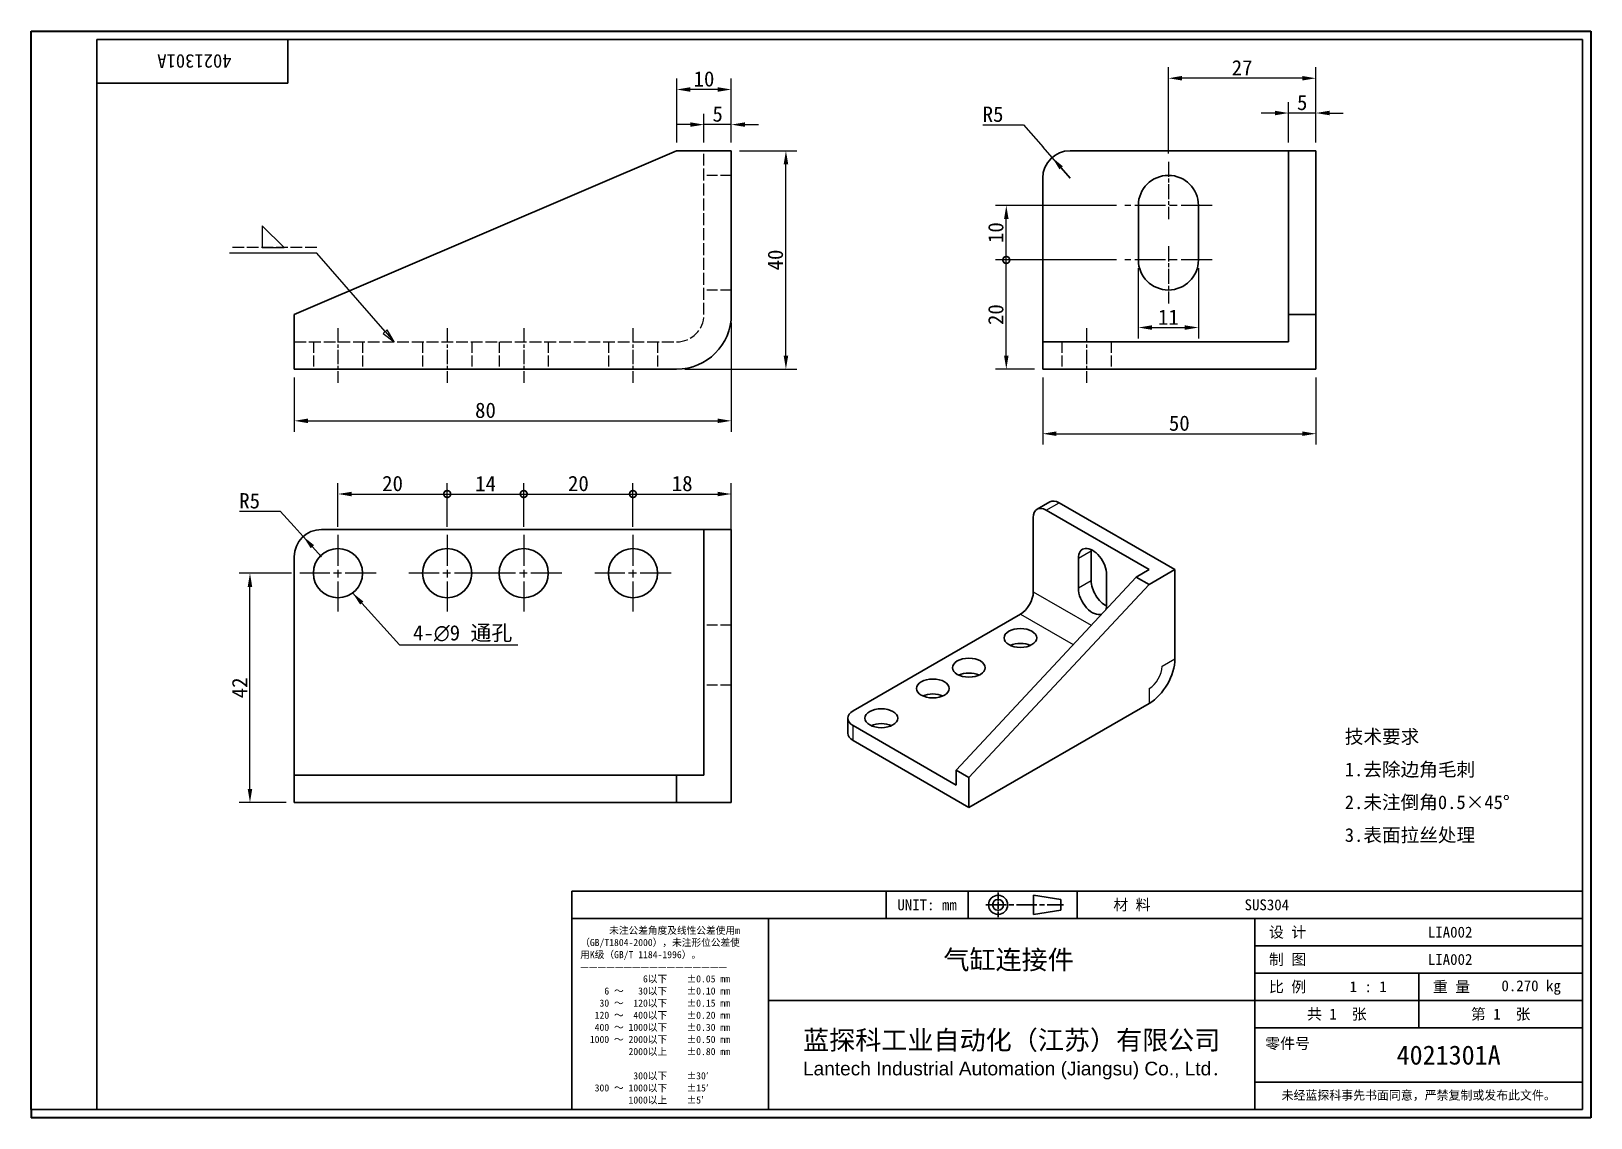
# Model space of a CAD drawing. Header units: millimetres. Extents: x 6 to 292, y 5 to 205.
import ezdxf
from ezdxf.enums import TextEntityAlignment as Align

# ---------------------------------------------------------------- set-up
doc = ezdxf.new("R2010")
doc.units = ezdxf.units.MM
doc.linetypes.add('CHAIN', pattern=[0.3543, 0.2362, -0.0295, 0.0591, -0.0295])
doc.linetypes.add('DASHED', pattern=[0.2067, 0.1654, -0.0413])
for name, color, linetype, lineweight in [('1', 7, 'Continuous', 18), ('可见 (ISO)', 7, 'Continuous', 25), ('可见窄的 (ISO)', 7, 'Continuous', 18), ('图框 (ISO)', 7, 'Continuous', 35), ('标题 (ISO)', 7, 'Continuous', 25)]:
    doc.layers.add(name, color=color, linetype=linetype, lineweight=lineweight)
for name, color, linetype, lineweight, true_color in [('中心标记 (ISO)', 1, 'CHAIN', 18, 0xff0000), ('中心线 (ISO)', 1, 'CHAIN', 18, 0xff0000), ('尺寸 (ISO)', 7, 'Continuous', 18, 0x008000), ('符号 (ISO)', 7, 'Continuous', 18, 0x008000), ('隐藏 (ISO)', 5, 'DASHED', 18, 0x0000ff)]:
    doc.layers.add(name, color=color, linetype=linetype, lineweight=lineweight, true_color=true_color)
doc.styles.add('文本样式164', font='SimSun.ttf')
doc.styles.add('文本样式165', font='SimSun.ttf')
doc.styles.add('文本样式74', font='SimSun.ttf')
doc.styles.add('最新国标', font='simfang.ttf')
doc.styles.add('注释文本 (ISO)', font='simfang.ttf')
doc.dimstyles.new('默认 (GB)', dxfattribs={"dimtxt": 2.8, "dimasz": 2.5, "dimexe": 2, "dimexo": 1.5, "dimgap": 0.5, "dimtad": 1, "dimtoh": 1, "dimdsep": 46, "dimtxsty": '最新国标', "dimcen": 0.09, "dimdle": 10, "dimclrd": 256, "dimclre": 256, "dimclrt": 256, "dimaunit": 1, "dimadec": 3, "dimazin": 2, "dimtfac": 0.535714, "dimtdec": 3, "dimtmove": 0, "dimatfit": 3, "dimfxl": 0, "dimtolj": 1, "dimlwd": -1, "dimlwe": -1, "dimarcsym": 0})
doc.dimstyles.new('默认 (GB)$7', dxfattribs={"dimtxt": 2.8, "dimasz": 2.5, "dimexe": 2, "dimexo": 1.5, "dimgap": 0.5, "dimtad": 1, "dimtoh": 1, "dimdsep": 46, "dimtxsty": '最新国标', "dimcen": 0.09, "dimdle": 10, "dimclrd": 256, "dimclre": 256, "dimclrt": 256, "dimaunit": 1, "dimadec": 3, "dimazin": 2, "dimtfac": 0.535714, "dimtdec": 3, "dimtmove": 0, "dimatfit": 3, "dimfxl": 0, "dimtolj": 1, "dimlwd": -1, "dimlwe": -1, "dimarcsym": 0})

# ---------------------------------------------------------------- blocks, each defined once
blk = doc.blocks.new('图框 最新国标')
at = {"layer": '图框 (ISO)'}
for p, q in [((6, 7), (6, 204.5)), ((6, 204.5), (291.5, 204.5)), ((291.5, 204.5), (291.5, 5.5)), ((6, 7), (6, 5.5)), ((6, 7), (6, 5.5)), ((291.5, 5.5), (6, 5.5))]:
    blk.add_line(p, q, dxfattribs=at)
at = {"layer": '图框 (ISO)', "color": 7, "linetype": 'Continuous', "lineweight": 25}
for p, q in [((18, 203), (290, 203)), ((18, 7), (18, 203)), ((18, 203), (290, 203)), ((53, 203), (53, 195)), ((290, 203), (290, 7)), ((290, 203), (290, 7)), ((53, 195), (18, 195)), ((290, 7), (6, 7)), ((290, 7), (18, 7))]:
    blk.add_line(p, q, dxfattribs=at)
at = {"layer": '图框 (ISO)', "style": '文本样式74'}
blk.add_attdef('零件代号_001', (42.68, 200.25), '', height=2.5, rotation=180, dxfattribs=at)
blk = doc.blocks.new('标题栏 最新国标')
at = {"layer": '标题 (ISO)'}
for p, q in [((381.98, -183.84), (196.98, -183.84)), ((196.98, -183.84), (196.98, -223.84)), ((254.48, -183.84), (254.48, -188.84)), ((269.48, -183.84), (269.48, -188.84)), ((281.48, -188.09), (281.48, -184.59)), ((281.48, -184.59), (286.48, -185.34)), ((286.48, -185.34), (286.48, -187.34)), ((289.48, -183.84), (289.48, -188.84)), ((381.98, -223.84), (381.98, -183.84)), ((383.48, -183.84), (383.48, -225.34)), ((286.48, -187.34), (281.48, -188.09)), ((196.98, -188.84), (381.98, -188.84)), ((232.98, -188.84), (232.98, -223.84)), ((321.98, -188.84), (321.98, -223.84)), ((321.98, -193.84), (381.98, -193.84)), ((321.98, -198.84), (381.98, -198.84)), ((351.98, -198.84), (351.98, -208.84)), ((321.98, -203.84), (232.98, -203.84)), ((321.98, -203.84), (381.98, -203.84)), ((321.98, -208.84), (381.98, -208.84)), ((321.98, -218.84), (381.98, -218.84)), ((196.98, -223.84), (381.98, -223.84)), ((383.48, -225.34), (196.98, -225.34))]:
    blk.add_line(p, q, dxfattribs=at)
at = {"layer": '标题 (ISO)', "linetype": 'CHAIN', "ltscale": 5.000333}
blk.add_line((274.98, -184.09), (274.98, -188.59), dxfattribs=at)
at = {"layer": '标题 (ISO)', "linetype": 'CHAIN', "ltscale": 15.834605}
blk.add_line((272.73, -186.34), (286.98, -186.34), dxfattribs=at)
at = {"layer": '标题 (ISO)'}
for radius in [1.75, 1]:
    blk.add_circle((274.98, -186.34), radius, dxfattribs=at)
at = {"layer": '1', "style": '文本样式164'}
for s, p in [('UNIT: mm', (261.98, -186.34)), ('材 料', (299.48, -186.34)), ('设 计', (327.98, -191.34)), ('制 图', (327.98, -196.34)), ('比 例', (327.98, -201.34)), ('重 量', (357.98, -201.34)), ('共 1  张', (336.98, -206.34)), ('第 1  张', (366.98, -206.34))]:
    blk.add_text(s, height=2, dxfattribs=at).set_placement(p, align=Align.MIDDLE_CENTER)
at = {"layer": '标题 (ISO)', "style": '注释文本 (ISO)'}
for s, insert, char_height, attachment_point, line_spacing_factor in [('\\fSimSun|b0|i0;{\\H1.3000;      未注公差角度及线性公差使用m\\P}\\fSimSun|b0|i0;{\\H1.3000;（GB/T1804-2000），未注形位公差使\\P}\\fSimSun|b0|i0;{\\H1.3000;用K级（GB/T 1184-1996）。\\P}\\fSimSun|b0|i0;{\\H1.3000;—————————————————\\P}\\fSimSun|b0|i0;{\\H1.3000;             6以下    ±0.05 mm\\P}\\fSimSun|b0|i0;{\\H1.3000;     6 ～   30以下    ±0.10 mm\\P}\\fSimSun|b0|i0;{\\H1.3000;    30 ～  120以下    ±0.15 mm\\P}\\fSimSun|b0|i0;{\\H1.3000;   120 ～  400以下    ±0.20 mm\\P}\\fSimSun|b0|i0;{\\H1.3000;   400 ～ 1000以下    ±0.30 mm\\P}\\fSimSun|b0|i0;{\\H1.3000;  1000 ～ 2000以下    ±0.50 mm\\P}\\fSimSun|b0|i0;{\\H1.3000;          2000以上    ±0.80 mm\\P}\\fSimSun|b0|i0;{\\H1.3000;\\P}\\fSimSun|b0|i0;{\\H1.3000;           300以下    ±30′\\P}\\fSimSun|b0|i0;{\\H1.3000;   300 ～ 1000以下    ±15′\\P}\\fSimSun|b0|i0;{\\H1.3000;          1000以上    ±5′}', (198.48, -206.63), 1.3, 4, 1.023913), ('{\\fMicrosoft YaHei|b0|i0|c134|p34;\\H1.75x;蓝探科工业自动化（江苏）有限公司\\P\\fArial|b0|i0|c0|p34;\\H0.71429x;Lantech Industrial Automation (Jiangsu) Co., Ltd\\fFangSong|b0|i0|c134|p49;.\\H1.15195x; }', (277.48, -213.84), 2, 5, 0.978695)]:
    blk.add_mtext(s, dxfattribs=dict(at, insert=insert, char_height=char_height, attachment_point=attachment_point, line_spacing_factor=line_spacing_factor))
at = {"layer": '标题 (ISO)', "attachment_point": 5, "style": '注释文本 (ISO)'}
for s, insert, char_height in [('\\fFangSong|b0|i0;零件号', (327.98, -211.84), 2), ('\\fSimSun|b0|i0;{\\H1.6000;未经蓝探科事先书面同意，严禁复制或发布此文件。}', (351.98, -221.34), 1.6)]:
    blk.add_mtext(s, dxfattribs=dict(at, insert=insert, char_height=char_height))
at = {"layer": '标题 (ISO)'}
for tag, p, height, style in [('材料_001', (320.09, -187.33), 2, '注释文本 (ISO)'), ('设计人_001', (353.65, -192.33), 2, '注释文本 (ISO)'), ('库存编号_001', (264.97, -198.15), 3.5, '文本样式165'), ('设计人_001', (353.65, -197.33), 2, '注释文本 (ISO)'), ('视图比例_001', (339.32, -202.33), 2, '注释文本 (ISO)'), ('质量\\P3;_001', (367.12, -202.16), 2, '注释文本 (ISO)'), ('零件代号_001', (347.93, -215.59), 3.5, '文本样式165')]:
    blk.add_attdef(tag, p, '', height=height, dxfattribs=dict(at, style=style))
blk = doc.blocks.new('*D5')
at = {"layer": 'Defpoints', "color": 0, "transparency": 16777216}
for p in [(134.16, 152.6), (54.16, 142.6), (134.16, 133.14)]:
    blk.add_point(p, dxfattribs=at)
at = {"layer": '尺寸 (ISO)', "color": 116, "true_color": 0x00803f, "transparency": 16777216}
for p, q in [((134.16, 151.1), (134.16, 131.14)), ((54.16, 141.1), (54.16, 131.14)), ((56.66, 133.14), (131.66, 133.14))]:
    blk.add_line(p, q, dxfattribs=at)
for points in [[(56.66, 133.56), (56.66, 132.73), (54.16, 133.14)], [(131.66, 133.56), (131.66, 132.73), (134.16, 133.14)]]:
    blk.add_solid(points, dxfattribs=at)
at = {"layer": '尺寸 (ISO)', "transparency": 16777216, "insert": (89.16, 135.06), "char_height": 2.8, "attachment_point": 5, "style": '最新国标'}
blk.add_mtext('\\A1;80', dxfattribs=at)
blk = doc.blocks.new('*D6')
at = {"layer": 'Defpoints', "color": 0, "transparency": 16777216}
for p in [(134.16, 182.6), (144.16, 182.6), (124.16, 142.6)]:
    blk.add_point(p, dxfattribs=at)
at = {"layer": '尺寸 (ISO)', "color": 116, "true_color": 0x00803f, "transparency": 16777216}
for p, q in [((135.66, 182.6), (146.16, 182.6)), ((144.16, 145.1), (144.16, 180.1)), ((125.66, 142.6), (146.16, 142.6))]:
    blk.add_line(p, q, dxfattribs=at)
for points in [[(143.74, 180.1), (144.58, 180.1), (144.16, 182.6)], [(143.74, 145.1), (144.58, 145.1), (144.16, 142.6)]]:
    blk.add_solid(points, dxfattribs=at)
at = {"layer": '尺寸 (ISO)', "transparency": 16777216, "insert": (142.24, 162.6), "char_height": 2.8, "attachment_point": 5, "rotation": 90, "style": '最新国标'}
blk.add_mtext('\\A1;40', dxfattribs=at)
blk = doc.blocks.new('*D7')
at = {"layer": 'Defpoints', "color": 0, "transparency": 16777216}
for p in [(129.16, 187.39), (129.16, 182.6), (134.16, 182.6)]:
    blk.add_point(p, dxfattribs=at)
at = {"layer": '尺寸 (ISO)', "color": 116, "true_color": 0x00803f, "transparency": 16777216}
for p, q in [((129.16, 184.1), (129.16, 189.39)), ((134.16, 184.1), (134.16, 189.39)), ((126.66, 187.39), (124.16, 187.39)), ((134.16, 187.39), (129.16, 187.39)), ((136.66, 187.39), (139.16, 187.39))]:
    blk.add_line(p, q, dxfattribs=at)
for points in [[(126.66, 187.81), (126.66, 186.98), (129.16, 187.39)], [(136.66, 187.81), (136.66, 186.98), (134.16, 187.39)]]:
    blk.add_solid(points, dxfattribs=at)
at = {"layer": '尺寸 (ISO)', "transparency": 16777216, "insert": (131.66, 189.31), "char_height": 2.8, "attachment_point": 5, "style": '最新国标'}
blk.add_mtext('\\A1;5', dxfattribs=at)
blk = doc.blocks.new('*D8')
at = {"layer": 'Defpoints', "color": 0, "transparency": 16777216}
for p in [(124.16, 193.82), (124.16, 182.6), (134.16, 182.6)]:
    blk.add_point(p, dxfattribs=at)
at = {"layer": '尺寸 (ISO)', "color": 116, "true_color": 0x00803f, "transparency": 16777216}
for p, q in [((124.16, 184.1), (124.16, 195.82)), ((134.16, 184.1), (134.16, 195.82)), ((131.66, 193.82), (126.66, 193.82))]:
    blk.add_line(p, q, dxfattribs=at)
for points in [[(126.66, 194.24), (126.66, 193.4), (124.16, 193.82)], [(131.66, 194.24), (131.66, 193.4), (134.16, 193.82)]]:
    blk.add_solid(points, dxfattribs=at)
at = {"layer": '尺寸 (ISO)', "transparency": 16777216, "insert": (129.16, 195.74), "char_height": 2.8, "attachment_point": 5, "style": '最新国标'}
blk.add_mtext('\\A1;10', dxfattribs=at)
blk = doc.blocks.new('*D9')
at = {"layer": 'Defpoints', "color": 0, "transparency": 16777216}
for p in [(236.17, 189.51), (236.17, 182.6), (241.17, 182.6)]:
    blk.add_point(p, dxfattribs=at)
at = {"layer": '尺寸 (ISO)', "color": 116, "true_color": 0x00803f, "transparency": 16777216}
for p, q in [((236.17, 184.1), (236.17, 191.51)), ((241.17, 184.1), (241.17, 191.51)), ((233.67, 189.51), (231.17, 189.51)), ((241.17, 189.51), (236.17, 189.51)), ((243.67, 189.51), (246.17, 189.51))]:
    blk.add_line(p, q, dxfattribs=at)
for points in [[(233.67, 189.93), (233.67, 189.1), (236.17, 189.51)], [(243.67, 189.93), (243.67, 189.1), (241.17, 189.51)]]:
    blk.add_solid(points, dxfattribs=at)
at = {"layer": '尺寸 (ISO)', "transparency": 16777216, "insert": (238.67, 191.43), "char_height": 2.8, "attachment_point": 5, "style": '最新国标'}
blk.add_mtext('\\A1;5', dxfattribs=at)
blk = doc.blocks.new('*D10')
at = {"layer": 'Defpoints', "color": 0, "transparency": 16777216}
for p in [(214.17, 195.88), (214.17, 180.6), (241.17, 182.6)]:
    blk.add_point(p, dxfattribs=at)
at = {"layer": '尺寸 (ISO)', "color": 116, "true_color": 0x00803f, "transparency": 16777216}
for p, q in [((214.17, 182.1), (214.17, 197.88)), ((241.17, 184.1), (241.17, 197.88)), ((238.67, 195.88), (216.67, 195.88))]:
    blk.add_line(p, q, dxfattribs=at)
for points in [[(216.67, 196.3), (216.67, 195.47), (214.17, 195.88)], [(238.67, 196.3), (238.67, 195.47), (241.17, 195.88)]]:
    blk.add_solid(points, dxfattribs=at)
at = {"layer": '尺寸 (ISO)', "transparency": 16777216, "insert": (227.67, 197.8), "char_height": 2.8, "attachment_point": 5, "style": '最新国标'}
blk.add_mtext('\\A1;27', dxfattribs=at)
blk = doc.blocks.new('_DotSmall')
at = {"color": 0, "linetype": 'ByBlock', "const_width": 0.5}
blk.add_lwpolyline([(-0.0625, 0, 1), (0.0625, 0, 1)], format="xyb", close=True, dxfattribs=at)
blk = doc.blocks.new('*D11')
at = {"layer": 'Defpoints', "color": 0, "transparency": 16777216}
for p in [(184.5, 162.6), (206.17, 162.6), (191.17, 142.6)]:
    blk.add_point(p, dxfattribs=at)
at = {"layer": '尺寸 (ISO)', "color": 116, "true_color": 0x00803f, "transparency": 16777216}
for p, q in [((204.67, 162.6), (182.5, 162.6)), ((184.5, 145.1), (184.5, 162.6)), ((189.67, 142.6), (182.5, 142.6))]:
    blk.add_line(p, q, dxfattribs=at)
blk.add_solid([(184.09, 145.1), (184.92, 145.1), (184.5, 142.6)], dxfattribs=at)
at = {"layer": '尺寸 (ISO)', "color": 116, "true_color": 0x00803f, "transparency": 16777216, "xscale": 2.5, "yscale": 2.5, "zscale": 2.5, "rotation": 90}
blk.add_blockref('_DotSmall', (184.5, 162.6), dxfattribs=at)
at = {"layer": '尺寸 (ISO)', "transparency": 16777216, "insert": (182.59, 152.59), "char_height": 2.8, "attachment_point": 5, "rotation": 90, "style": '最新国标'}
blk.add_mtext('\\A1;20', dxfattribs=at)
blk = doc.blocks.new('*D13')
at = {"layer": 'Defpoints', "color": 0, "transparency": 16777216}
for p in [(184.5, 172.6), (206.17, 172.6), (206.17, 162.6)]:
    blk.add_point(p, dxfattribs=at)
at = {"layer": '尺寸 (ISO)', "color": 116, "true_color": 0x00803f, "transparency": 16777216}
for p, q in [((204.67, 172.6), (182.5, 172.6)), ((184.5, 162.6), (184.5, 170.1)), ((204.67, 162.6), (182.5, 162.6))]:
    blk.add_line(p, q, dxfattribs=at)
blk.add_solid([(184.09, 170.1), (184.92, 170.1), (184.5, 172.6)], dxfattribs=at)
at = {"layer": '尺寸 (ISO)', "color": 116, "true_color": 0x00803f, "transparency": 16777216, "xscale": 2.5, "yscale": 2.5, "zscale": 2.5, "rotation": 270}
blk.add_blockref('_DotSmall', (184.5, 162.6), dxfattribs=at)
at = {"layer": '尺寸 (ISO)', "transparency": 16777216, "insert": (182.59, 167.61), "char_height": 2.8, "attachment_point": 5, "rotation": 90, "style": '最新国标'}
blk.add_mtext('\\A1;10', dxfattribs=at)
blk = doc.blocks.new('*D14')
at = {"layer": 'Defpoints', "color": 0, "transparency": 16777216}
for p in [(208.67, 162.6), (219.67, 162.6), (219.67, 150.23)]:
    blk.add_point(p, dxfattribs=at)
at = {"layer": '尺寸 (ISO)', "color": 116, "true_color": 0x00803f, "transparency": 16777216}
for p, q in [((208.67, 161.1), (208.67, 148.23)), ((219.67, 161.1), (219.67, 148.23)), ((211.17, 150.23), (217.17, 150.23))]:
    blk.add_line(p, q, dxfattribs=at)
for points in [[(211.17, 150.64), (211.17, 149.81), (208.67, 150.23)], [(217.17, 150.64), (217.17, 149.81), (219.67, 150.23)]]:
    blk.add_solid(points, dxfattribs=at)
at = {"layer": '尺寸 (ISO)', "transparency": 16777216, "insert": (214.17, 152.13), "char_height": 2.8, "attachment_point": 5, "style": '最新国标'}
blk.add_mtext('\\A1;11', dxfattribs=at)
blk = doc.blocks.new('*D15')
at = {"layer": 'Defpoints', "color": 0, "transparency": 16777216}
for p in [(192.89, 181.37), (196.17, 177.6)]:
    blk.add_point(p, dxfattribs=at)
at = {"layer": '尺寸 (ISO)', "color": 116, "true_color": 0x00803f, "transparency": 16777216}
for p, q in [((180.22, 187.36), (187.68, 187.36)), ((187.68, 187.36), (191.25, 183.25)), ((192.89, 181.37), (191.25, 183.25)), ((196.17, 177.6), (192.89, 181.37)), ((194.53, 179.48), (196.17, 177.6))]:
    blk.add_line(p, q, dxfattribs=at)
blk.add_solid([(194.85, 179.76), (194.22, 179.21), (192.89, 181.37)], dxfattribs=at)
at = {"layer": '尺寸 (ISO)', "transparency": 16777216, "insert": (182.08, 189.27), "char_height": 2.8, "attachment_point": 5, "style": '最新国标'}
blk.add_mtext('\\A1;R5', dxfattribs=at)
blk = doc.blocks.new('*D16')
at = {"layer": 'Defpoints', "color": 0, "transparency": 16777216}
for p in [(191.17, 142.6), (241.17, 142.6), (241.17, 130.78)]:
    blk.add_point(p, dxfattribs=at)
at = {"layer": '尺寸 (ISO)', "color": 116, "true_color": 0x00803f, "transparency": 16777216}
for p, q in [((191.17, 141.1), (191.17, 128.78)), ((241.17, 141.1), (241.17, 128.78)), ((193.67, 130.78), (238.67, 130.78))]:
    blk.add_line(p, q, dxfattribs=at)
for points in [[(193.67, 131.2), (193.67, 130.37), (191.17, 130.78)], [(238.67, 131.2), (238.67, 130.37), (241.17, 130.78)]]:
    blk.add_solid(points, dxfattribs=at)
at = {"layer": '尺寸 (ISO)', "transparency": 16777216, "insert": (216.17, 132.7), "char_height": 2.8, "attachment_point": 5, "style": '最新国标'}
blk.add_mtext('\\A1;50', dxfattribs=at)
blk = doc.blocks.new('*D17')
at = {"layer": 'Defpoints', "color": 0, "transparency": 16777216}
for p in [(46.05, 105.24), (55.16, 105.24), (54.16, 63.24)]:
    blk.add_point(p, dxfattribs=at)
at = {"layer": '尺寸 (ISO)', "color": 116, "true_color": 0x00803f, "transparency": 16777216}
for p, q in [((53.66, 105.24), (44.05, 105.24)), ((46.05, 65.74), (46.05, 102.74)), ((52.66, 63.24), (44.05, 63.24))]:
    blk.add_line(p, q, dxfattribs=at)
for points in [[(45.63, 102.74), (46.46, 102.74), (46.05, 105.24)], [(45.63, 65.74), (46.46, 65.74), (46.05, 63.24)]]:
    blk.add_solid(points, dxfattribs=at)
at = {"layer": '尺寸 (ISO)', "transparency": 16777216, "insert": (44.15, 84.24), "char_height": 2.8, "attachment_point": 5, "rotation": 90, "style": '最新国标'}
blk.add_mtext('\\A1;42', dxfattribs=at)
blk = doc.blocks.new('*D18')
at = {"layer": 'Defpoints', "color": 0, "transparency": 16777216}
for p in [(82.16, 119.74), (62.16, 112.24), (82.16, 112.24)]:
    blk.add_point(p, dxfattribs=at)
at = {"layer": '尺寸 (ISO)', "color": 116, "true_color": 0x00803f, "transparency": 16777216}
for p, q in [((62.16, 113.74), (62.16, 121.74)), ((82.16, 113.74), (82.16, 121.74)), ((64.66, 119.74), (82.16, 119.74))]:
    blk.add_line(p, q, dxfattribs=at)
blk.add_solid([(64.66, 120.15), (64.66, 119.32), (62.16, 119.74)], dxfattribs=at)
at = {"layer": '尺寸 (ISO)', "color": 116, "true_color": 0x00803f, "transparency": 16777216, "xscale": 2.5, "yscale": 2.5, "zscale": 2.5}
blk.add_blockref('_DotSmall', (82.16, 119.74), dxfattribs=at)
at = {"layer": '尺寸 (ISO)', "transparency": 16777216, "insert": (72.15, 121.65), "char_height": 2.8, "attachment_point": 5, "style": '最新国标'}
blk.add_mtext('\\A1;20', dxfattribs=at)
blk = doc.blocks.new('*D19')
at = {"layer": 'Defpoints', "color": 0, "transparency": 16777216}
for p in [(134.16, 119.74), (116.16, 112.24), (134.16, 108.24)]:
    blk.add_point(p, dxfattribs=at)
at = {"layer": '尺寸 (ISO)', "color": 116, "true_color": 0x00803f, "transparency": 16777216}
for p, q in [((116.16, 113.74), (116.16, 121.74)), ((134.16, 109.74), (134.16, 121.74)), ((116.16, 119.74), (131.66, 119.74))]:
    blk.add_line(p, q, dxfattribs=at)
blk.add_solid([(131.66, 120.15), (131.66, 119.32), (134.16, 119.74)], dxfattribs=at)
at = {"layer": '尺寸 (ISO)', "color": 116, "true_color": 0x00803f, "transparency": 16777216, "xscale": 2.5, "yscale": 2.5, "zscale": 2.5, "rotation": 180}
blk.add_blockref('_DotSmall', (116.16, 119.74), dxfattribs=at)
at = {"layer": '尺寸 (ISO)', "transparency": 16777216, "insert": (125.17, 121.65), "char_height": 2.8, "attachment_point": 5, "style": '最新国标'}
blk.add_mtext('\\A1;18', dxfattribs=at)
blk = doc.blocks.new('*D20')
at = {"layer": 'Defpoints', "color": 0, "transparency": 16777216}
for p in [(116.16, 119.74), (96.16, 112.24), (116.16, 112.24)]:
    blk.add_point(p, dxfattribs=at)
at = {"layer": '尺寸 (ISO)', "color": 116, "true_color": 0x00803f, "transparency": 16777216}
for p, q in [((96.16, 113.74), (96.16, 121.74)), ((116.16, 113.74), (116.16, 121.74)), ((96.16, 119.74), (116.16, 119.74))]:
    blk.add_line(p, q, dxfattribs=at)
at = {"layer": '尺寸 (ISO)', "color": 116, "true_color": 0x00803f, "transparency": 16777216, "xscale": 2.5, "yscale": 2.5, "zscale": 2.5, "rotation": 180}
blk.add_blockref('_DotSmall', (96.16, 119.74), dxfattribs=at)
at = {"layer": '尺寸 (ISO)', "color": 116, "true_color": 0x00803f, "transparency": 16777216, "xscale": 2.5, "yscale": 2.5, "zscale": 2.5}
blk.add_blockref('_DotSmall', (116.16, 119.74), dxfattribs=at)
at = {"layer": '尺寸 (ISO)', "transparency": 16777216, "insert": (106.17, 121.65), "char_height": 2.8, "attachment_point": 5, "style": '最新国标'}
blk.add_mtext('\\A1;20', dxfattribs=at)
blk = doc.blocks.new('*D21')
at = {"layer": 'Defpoints', "color": 0, "transparency": 16777216}
for p in [(96.16, 119.74), (82.16, 112.24), (96.16, 112.24)]:
    blk.add_point(p, dxfattribs=at)
at = {"layer": '尺寸 (ISO)', "color": 116, "true_color": 0x00803f, "transparency": 16777216}
for p, q in [((82.16, 113.74), (82.16, 121.74)), ((96.16, 113.74), (96.16, 121.74)), ((82.16, 119.74), (96.16, 119.74))]:
    blk.add_line(p, q, dxfattribs=at)
at = {"layer": '尺寸 (ISO)', "color": 116, "true_color": 0x00803f, "transparency": 16777216, "xscale": 2.5, "yscale": 2.5, "zscale": 2.5, "rotation": 180}
blk.add_blockref('_DotSmall', (82.16, 119.74), dxfattribs=at)
at = {"layer": '尺寸 (ISO)', "color": 116, "true_color": 0x00803f, "transparency": 16777216, "xscale": 2.5, "yscale": 2.5, "zscale": 2.5}
blk.add_blockref('_DotSmall', (96.16, 119.74), dxfattribs=at)
at = {"layer": '尺寸 (ISO)', "transparency": 16777216, "insert": (89.17, 121.64), "char_height": 2.8, "attachment_point": 5, "style": '最新国标'}
blk.add_mtext('\\A1;14', dxfattribs=at)
blk = doc.blocks.new('*D22')
at = {"layer": 'Defpoints', "color": 0, "transparency": 16777216}
for p in [(55.8, 111.94), (59.16, 108.24)]:
    blk.add_point(p, dxfattribs=at)
at = {"layer": '尺寸 (ISO)', "color": 116, "true_color": 0x00803f, "transparency": 16777216}
for p, q in [((44.14, 116.57), (51.59, 116.57)), ((51.59, 116.57), (54.11, 113.79)), ((55.8, 111.94), (54.11, 113.79)), ((59.16, 108.24), (55.8, 111.94)), ((57.48, 110.09), (59.16, 108.24))]:
    blk.add_line(p, q, dxfattribs=at)
blk.add_solid([(57.79, 110.37), (57.17, 109.81), (55.8, 111.94)], dxfattribs=at)
at = {"layer": '尺寸 (ISO)', "transparency": 16777216, "insert": (45.99, 118.48), "char_height": 2.8, "attachment_point": 5, "style": '最新国标'}
blk.add_mtext('\\A1;R5', dxfattribs=at)
blk = doc.blocks.new('焊接符号标识符1')
at = {"layer": '符号 (ISO)'}
for p, q in [((52.29, 164.88), (48.29, 168.88)), ((48.29, 168.88), (48.29, 164.88)), ((58.29, 163.83), (42.29, 163.83)), ((48.29, 164.88), (52.29, 164.88)), ((70.8, 149.48), (58.29, 163.83)), ((71.18, 149.81), (70.42, 149.15)), ((70.42, 149.15), (72.44, 147.6)), ((70.8, 149.48), (72.44, 147.6)), ((72.44, 147.6), (71.18, 149.81))]:
    blk.add_line(p, q, dxfattribs=at)
at = {"layer": '符号 (ISO)', "linetype": 'DASHED', "ltscale": 12.901145}
blk.add_line((58.29, 164.88), (42.29, 164.88), dxfattribs=at)
at = {"layer": '符号 (ISO)', "flags": 128}
blk.add_lwpolyline([(70.42, 149.15), (72.44, 147.6), (71.18, 149.81), (70.42, 149.15)], dxfattribs=at)
at = {"layer": '符号 (ISO)'}
blk.add_solid([(70.42, 149.15), (72.44, 147.6), (71.18, 149.81), (70.42, 149.15)], dxfattribs=at)

msp = doc.modelspace()

# ---------------------------------------------------------------- linework, layer by layer
at = {"layer": '中心标记 (ISO)', "ltscale": 11.667578}
for p, q in [((214.173, 180.599), (214.173, 170.099)), ((214.173, 165.099), (214.173, 154.599))]:
    msp.add_line(p, q, dxfattribs=at)
at = {"layer": '中心标记 (ISO)', "ltscale": 23.990969}
for p, q in [((222.173, 172.599), (206.173, 172.599)), ((222.173, 162.599), (206.173, 162.599)), ((62.159, 112.24), (62.159, 98.24)), ((82.159, 112.24), (82.159, 98.24)), ((96.159, 112.24), (96.159, 98.24)), ((116.159, 112.24), (116.159, 98.24)), ((69.159, 105.24), (55.159, 105.24)), ((89.159, 105.24), (75.159, 105.24)), ((103.159, 105.24), (89.159, 105.24)), ((123.159, 105.24), (109.159, 105.24))]:
    msp.add_line(p, q, dxfattribs=at)
at = {"layer": '中心线 (ISO)', "ltscale": 11.111974}
for p, q in [((62.159, 150.099), (62.159, 140.099)), ((82.159, 150.099), (82.159, 140.099)), ((96.159, 150.099), (96.159, 140.099)), ((116.159, 150.099), (116.159, 140.099)), ((199.173, 150.099), (199.173, 140.099))]:
    msp.add_line(p, q, dxfattribs=at)
at = {"layer": '可见 (ISO)'}
for p, q in [((54.159, 152.599), (124.159, 182.599)), ((124.159, 182.599), (134.159, 182.599)), ((134.159, 152.599), (134.159, 182.599)), ((196.173, 182.599), (236.173, 182.599)), ((241.173, 182.599), (236.173, 182.599)), ((236.173, 152.599), (236.173, 182.599)), ((241.173, 152.599), (241.173, 182.599)), ((191.173, 152.599), (191.173, 177.599)), ((208.673, 162.599), (208.673, 172.599)), ((219.673, 172.599), (219.673, 162.599)), ((54.159, 142.599), (54.159, 152.599)), ((191.173, 147.599), (191.173, 152.599)), ((241.173, 152.599), (236.173, 152.599)), ((236.173, 147.599), (236.173, 152.599)), ((241.173, 142.599), (241.173, 152.599)), ((191.173, 147.599), (196.173, 147.599)), ((191.173, 147.599), (191.173, 142.599)), ((236.173, 147.599), (196.173, 147.599)), ((54.159, 142.599), (124.159, 142.599)), ((196.173, 142.599), (191.173, 142.599)), ((196.173, 142.599), (241.173, 142.599)), ((192.486, 118.31), (190.129, 116.95)), ((194.152, 118.145), (215.366, 105.898)), ((189.438, 101.815), (189.438, 115.424)), ((191.795, 116.785), (210.652, 105.898)), ((59.159, 113.24), (124.159, 113.24)), ((124.159, 113.24), (129.159, 113.24)), ((129.159, 108.24), (129.159, 113.24)), ((134.159, 113.24), (129.159, 113.24)), ((134.159, 113.24), (134.159, 108.24)), ((200.045, 109.3), (200.045, 103.857)), ((54.159, 68.24), (54.159, 108.24)), ((129.159, 108.24), (129.159, 68.24)), ((134.159, 108.24), (134.159, 63.24)), ((197.688, 102.496), (197.688, 107.939)), ((208.294, 104.537), (210.652, 105.898)), ((210.652, 103.176), (215.366, 105.898)), ((215.366, 89.568), (215.366, 105.898)), ((175.296, 69.156), (208.294, 104.537)), ((177.653, 67.795), (210.652, 103.176)), ((202.873, 104.945), (202.873, 99.502)), ((210.652, 103.176), (208.294, 104.537)), ((156.44, 80.042), (187.081, 97.733)), ((177.653, 62.351), (210.652, 81.403)), ((155.464, 75.96), (155.464, 78.681)), ((175.296, 66.434), (156.44, 77.321)), ((156.44, 74.599), (177.653, 62.351)), ((177.653, 67.795), (175.296, 69.156)), ((175.296, 66.434), (175.296, 69.156)), ((54.159, 68.24), (124.159, 68.24)), ((54.159, 63.24), (54.159, 68.24)), ((124.159, 63.24), (124.159, 68.24)), ((124.159, 68.24), (129.159, 68.24)), ((177.653, 62.351), (177.653, 67.795)), ((54.159, 63.24), (124.159, 63.24)), ((124.159, 63.24), (134.159, 63.24))]:
    msp.add_line(p, q, dxfattribs=at)
for centre in [(62.159, 105.24), (82.159, 105.24), (96.159, 105.24), (116.159, 105.24)]:
    msp.add_circle(centre, 4.5, dxfattribs=at)
for centre, radius, start, end in [((196.173, 177.599), 5, 90, 180), ((214.173, 172.599), 5.5, 0, 180), ((214.173, 162.599), 5.5, 180, 0), ((124.159, 152.599), 10, 270, 0), ((59.159, 108.24), 5, 90, 180)]:
    msp.add_arc(centre, radius, start, end, dxfattribs=at)
for centre, major_axis, start_param, end_param in [((191.795, 114.063), (-1.667, 2.887), 5.4977871, 7.0685835), ((194.152, 115.424), (-1.667, 2.887), 5.4977871, 6.2831853), ((200.281, 106.442), (-1.833, 3.175), 3.9269908, 7.0685835), ((202.638, 107.803), (1.833, -3.175), 3.8397723, 3.9269908), ((202.638, 102.36), (1.833, -3.175), 3.9269908, 5.5850056), ((187.081, 100.455), (1.667, 2.887), 3.9269908, 5.4977871), ((200.281, 100.999), (1.833, -3.175), 3.9269908, 6.2049267), ((200.281, 100.999), (1.833, -3.175), 0.427603, 0.7853982), ((187.081, 90.657), (-3, 0), 4.0453778, 5.3794001), ((210.652, 86.846), (3.333, 5.774), 3.9269908, 5.4977871), ((177.653, 85.213), (-3, 0), 4.0453778, 5.3794001), ((171.054, 81.403), (-3, 0), 4.0453778, 5.3794001), ((158.797, 78.681), (-3.333, 0), 5.4977871, 7.0685835), ((161.625, 75.96), (-3, 0), 4.0453778, 5.3794001), ((158.797, 75.96), (-3.333, 0), 0, 0.7853982)]:
    msp.add_ellipse(centre, major_axis=major_axis, ratio=0.5773503, start_param=start_param, end_param=end_param, dxfattribs=at)
for centre in [(187.081, 93.378), (177.653, 87.935), (171.054, 84.125), (161.625, 78.681)]:
    msp.add_ellipse(centre, major_axis=(3, 0), ratio=0.5773503, dxfattribs=at)
at = {"layer": '可见窄的 (ISO)'}
for p, q in [((191.795, 116.785), (194.152, 118.145)), ((200.045, 109.3), (197.688, 107.939)), ((200.045, 103.857), (197.688, 102.496)), ((189.438, 101.815), (200.045, 95.692)), ((187.081, 97.733), (196.745, 92.154)), ((213.009, 88.207), (215.366, 89.568)), ((210.652, 84.125), (210.652, 81.403)), ((156.44, 74.599), (156.44, 77.321))]:
    msp.add_line(p, q, dxfattribs=at)
msp.add_ellipse((210.652, 86.846), major_axis=(-1.667, -2.887), ratio=0.5773503, start_param=0.7853982, end_param=2.3561945, dxfattribs=at)
at = {"layer": '隐藏 (ISO)', "ltscale": 13.194353}
msp.add_line((129.159, 152.599), (129.159, 182.599), dxfattribs=at)
at = {"layer": '隐藏 (ISO)', "ltscale": 12.094824}
for p, q in [((134.159, 178.099), (129.159, 178.099)), ((134.159, 157.099), (129.159, 157.099)), ((57.659, 147.599), (57.659, 142.599)), ((66.659, 147.599), (66.659, 142.599)), ((77.659, 147.599), (77.659, 142.599)), ((86.659, 147.599), (86.659, 142.599)), ((91.659, 147.599), (91.659, 142.599)), ((100.659, 147.599), (100.659, 142.599)), ((111.659, 147.599), (111.659, 142.599)), ((120.659, 147.599), (120.659, 142.599)), ((194.673, 147.599), (194.673, 142.599)), ((203.673, 147.599), (203.673, 142.599)), ((134.159, 95.74), (129.159, 95.74)), ((134.159, 84.74), (129.159, 84.74))]:
    msp.add_line(p, q, dxfattribs=at)
at = {"layer": '隐藏 (ISO)', "ltscale": 13.025194}
msp.add_line((54.159, 147.599), (124.159, 147.599), dxfattribs=at)
at = {"layer": '隐藏 (ISO)', "ltscale": 12.665669}
msp.add_arc((124.159, 152.599), 5, 270, 0, dxfattribs=at)

# ---------------------------------------------------------------- block references
msp.add_blockref('图框 最新国标', (0, 0)).add_auto_attribs({'零件代号_001': '4021301A'})
ref = msp.add_blockref('标题栏 最新国标', (-91.983, 230.844))
ref.add_attrib('零件代号_001', '4021301A', (255.95, 15.25), dxfattribs={"layer": '标题 (ISO)', "height": 3.5, "style": '文本样式165'})
ref.add_attrib('库存编号_001', '气缸连接件', (172.986, 32.691), dxfattribs={"layer": '标题 (ISO)', "height": 3.5, "style": '文本样式165'})
ref.add_attrib('质量\\P3;_001', '0.270 kg', (275.137, 28.683), dxfattribs={"layer": '标题 (ISO)', "height": 2, "style": '注释文本 (ISO)'})
ref.add_attrib('视图比例_001', '1 : 1', (247.337, 28.517), dxfattribs={"layer": '标题 (ISO)', "height": 2, "style": '注释文本 (ISO)'})
ref.add_attrib('设计人_001', 'LIA002', (261.669, 38.511), dxfattribs={"layer": '标题 (ISO)', "height": 2, "style": '注释文本 (ISO)'})
ref.add_attrib('设计人_001', 'LIA002', (261.669, 33.511), dxfattribs={"layer": '标题 (ISO)', "height": 2, "style": '注释文本 (ISO)'})
ref.add_attrib('材料_001', 'SUS304', (228.111, 43.511), dxfattribs={"layer": '标题 (ISO)', "height": 2, "style": '注释文本 (ISO)'})
at = {"layer": '符号 (ISO)'}
msp.add_blockref('焊接符号标识符1', (0, 0), dxfattribs=at)

# ---------------------------------------------------------------- texts
for s, insert, char_height, width, attachment_point, line_spacing_factor, style in [('4-\\fAIGDT|b0|i0;{\\H2.8000;n}\\fFangSong|b0|i0;{\\H2.8000;9 通孔}', (75.899, 92.609), 2.8, 20.10414, 7, 0.49, '最新国标'), ('\\fFangSong|b0|i0;{\\H2.5000;技术要求\\P}\\fFangSong|b0|i0;{\\H2.5000;1.去除边角毛刺\\P}\\fFangSong|b0|i0;{\\H2.5000;2.未注倒角0.5×45°\\P}\\fFangSong|b0|i0;{\\H2.5000;3.表面拉丝处理}', (246.46, 66.161), 2.5, 35.55556, 4, 1.441304, '注释文本 (ISO)')]:
    msp.add_mtext(s, dxfattribs=dict(at, insert=insert, char_height=char_height, width=width, attachment_point=attachment_point, line_spacing_factor=line_spacing_factor, style=style))

# ---------------------------------------------------------------- dimensions: what is measured, and where the dimension line sits
at = {"layer": '尺寸 (ISO)', "color": 116, "true_color": 0x00803f}
for base, p1, p2, override, picture, middle in [((124.159, 193.822), (134.159, 182.599), (124.159, 182.599), {"dimgap": 0.5, "dimtoh": 0, "dimdec": 2, "dimtol": 0, "dimlim": 0, "dimtp": 0, "dimtm": 0, "dimtdec": 3, "dimtofl": 0, "dimatfit": 1}, '*D8', (129.159, 193.822)), ((214.173, 195.883), (241.173, 182.599), (214.173, 180.599), {"dimgap": 0.5, "dimtoh": 0, "dimdec": 2, "dimtol": 0, "dimlim": 0, "dimtp": 0, "dimtm": 0, "dimtdec": 3, "dimtofl": 0, "dimatfit": 1}, '*D10', (227.673, 195.883)), ((236.173, 189.514), (241.173, 182.599), (236.173, 182.599), {"dimgap": 0.5, "dimtoh": 0, "dimdec": 2, "dimtol": 0, "dimlim": 0, "dimtp": 0, "dimtm": 0, "dimtdec": 3, "dimtofl": 1, "dimatfit": 1}, '*D9', (238.673, 189.514)), ((129.159, 187.392), (134.159, 182.599), (129.159, 182.599), {"dimgap": 0.5, "dimtoh": 0, "dimdec": 2, "dimtol": 0, "dimlim": 0, "dimtp": 0, "dimtm": 0, "dimtdec": 3, "dimtofl": 1, "dimatfit": 1}, '*D7', (131.659, 187.392)), ((219.673, 150.226), (208.673, 162.599), (219.673, 162.599), {"dimgap": 0.5, "dimtoh": 0, "dimdec": 2, "dimtol": 0, "dimlim": 0, "dimtp": 0, "dimtm": 0, "dimtdec": 3, "dimtofl": 0, "dimatfit": 1}, '*D14', (214.173, 150.226)), ((134.159, 133.143), (54.159, 142.599), (134.159, 152.599), {"dimgap": 0.5, "dimtoh": 0, "dimdec": 2, "dimtol": 0, "dimlim": 0, "dimtp": 0, "dimtm": 0, "dimtdec": 3, "dimtofl": 0, "dimatfit": 1}, '*D5', (89.159, 133.143))]:
    dim = msp.add_linear_dim(base=base, p1=p1, p2=p2, dimstyle='默认 (GB)', override=override, dxfattribs=at)
    dim.commit()
    dim.dimension.update_dxf_attribs({"geometry": picture, "text_midpoint": middle, "dimtype": 160})
for center, mpoint, picture, middle in [((196.173, 177.599), (192.889, 181.369), '*D15', (182.08, 187.357)), ((59.159, 108.24), (55.795, 111.94), '*D22', (45.995, 116.566))]:
    dim = msp.add_radius_dim(center=center, mpoint=mpoint, dimstyle='默认 (GB)', override={"dimgap": 0.5, "dimtih": 1, "dimdec": 2, "dimlfac": 1, "dimcen": 0, "dimtol": 0, "dimlim": 0, "dimtp": 0, "dimtm": 0, "dimtdec": 3}, dxfattribs=at)
    dim.commit()
    dim.dimension.update_dxf_attribs({"geometry": picture, "text_midpoint": middle, "dimtype": 164})
for base, p1, p2, angle, override, picture, middle in [((144.159, 182.599), (124.159, 142.599), (134.159, 182.599), 270, {"dimgap": 0.5, "dimtoh": 0, "dimdec": 2, "dimtol": 0, "dimlim": 0, "dimtp": 0, "dimtm": 0, "dimtdec": 3, "dimtofl": 0, "dimatfit": 1}, '*D6', (144.159, 162.599)), ((184.503, 172.599), (206.173, 162.599), (206.173, 172.599), 90, {"dimgap": 0.5, "dimtoh": 0, "dimdec": 2, "dimblk1": 'DotSmall', "dimsah": 1, "dimdle": 0, "dimtol": 0, "dimlim": 0, "dimtp": 0, "dimtm": 0, "dimtdec": 3, "dimtofl": 0, "dimatfit": 1}, '*D13', (184.503, 167.609)), ((184.503, 162.599), (191.173, 142.599), (206.173, 162.599), 90, {"dimgap": 0.5, "dimtoh": 0, "dimdec": 2, "dimblk2": 'DotSmall', "dimsah": 1, "dimdle": 0, "dimtol": 0, "dimlim": 0, "dimtp": 0, "dimtm": 0, "dimtdec": 3, "dimtofl": 0, "dimatfit": 1}, '*D11', (184.503, 152.589)), ((241.173, 130.782), (191.173, 142.599), (241.173, 142.599), 180, {"dimgap": 0.5, "dimtoh": 0, "dimdec": 2, "dimtol": 0, "dimlim": 0, "dimtp": 0, "dimtm": 0, "dimtdec": 3, "dimtofl": 0, "dimatfit": 1}, '*D16', (216.173, 130.782)), ((82.159, 119.738), (62.159, 112.24), (82.159, 112.24), 180, {"dimgap": 0.5, "dimtoh": 0, "dimdec": 2, "dimblk2": 'DotSmall', "dimsah": 1, "dimdle": 0, "dimtol": 0, "dimlim": 0, "dimtp": 0, "dimtm": 0, "dimtdec": 3, "dimtofl": 0, "dimatfit": 1}, '*D18', (72.149, 119.738)), ((96.159, 119.738), (82.159, 112.24), (96.159, 112.24), 180, {"dimgap": 0.5, "dimtoh": 0, "dimdec": 2, "dimblk1": 'DotSmall', "dimblk2": 'DotSmall', "dimsah": 1, "dimdle": 0, "dimtol": 0, "dimlim": 0, "dimtp": 0, "dimtm": 0, "dimtdec": 3, "dimtofl": 0, "dimatfit": 1}, '*D21', (89.169, 119.738)), ((116.159, 119.738), (96.159, 112.24), (116.159, 112.24), 180, {"dimgap": 0.5, "dimtoh": 0, "dimdec": 2, "dimblk1": 'DotSmall', "dimblk2": 'DotSmall', "dimsah": 1, "dimdle": 0, "dimtol": 0, "dimlim": 0, "dimtp": 0, "dimtm": 0, "dimtdec": 3, "dimtofl": 0, "dimatfit": 1}, '*D20', (106.169, 119.738)), ((134.159, 119.738), (116.159, 112.24), (134.159, 108.24), 180, {"dimgap": 0.5, "dimtoh": 0, "dimdec": 2, "dimblk1": 'DotSmall', "dimsah": 1, "dimdle": 0, "dimtol": 0, "dimlim": 0, "dimtp": 0, "dimtm": 0, "dimtdec": 3, "dimtofl": 0, "dimatfit": 1}, '*D19', (125.169, 119.738)), ((46.047, 105.24), (54.159, 63.24), (55.159, 105.24), 270, {"dimgap": 0.5, "dimtoh": 0, "dimdec": 2, "dimtol": 0, "dimlim": 0, "dimtp": 0, "dimtm": 0, "dimtdec": 3, "dimtofl": 0, "dimatfit": 1}, '*D17', (46.047, 84.24))]:
    dim = msp.add_linear_dim(base=base, p1=p1, p2=p2, angle=angle, dimstyle='默认 (GB)', override=override, dxfattribs=at)
    dim.commit()
    dim.dimension.update_dxf_attribs({"geometry": picture, "text_midpoint": middle, "dimtype": 160})

# ---------------------------------------------------------------- leaders
at = {"layer": '符号 (ISO)', "annotation_type": 0, "has_hookline": 1, "hookline_direction": 0, "text_width": 19.177}
msp.add_leader([(64.84, 101.627), (73.399, 92.142), (75.899, 92.142)], dimstyle='默认 (GB)$7', override={"dimgap": 0, "dimtad": 1}, dxfattribs=at)

doc.saveas('drawing.dxf')
